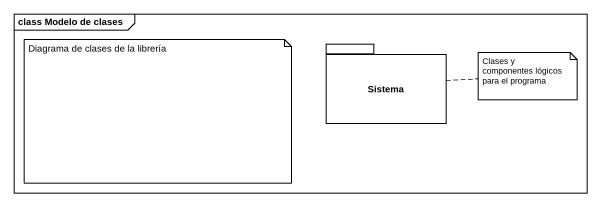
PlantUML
@startuml
mainframe class Modelo de clases
package Sistema {
}
note as N1
  Diagrama de clases de la librería
end note
note right of Sistema : Clases y componentes lógicos para el programa
@enduml
